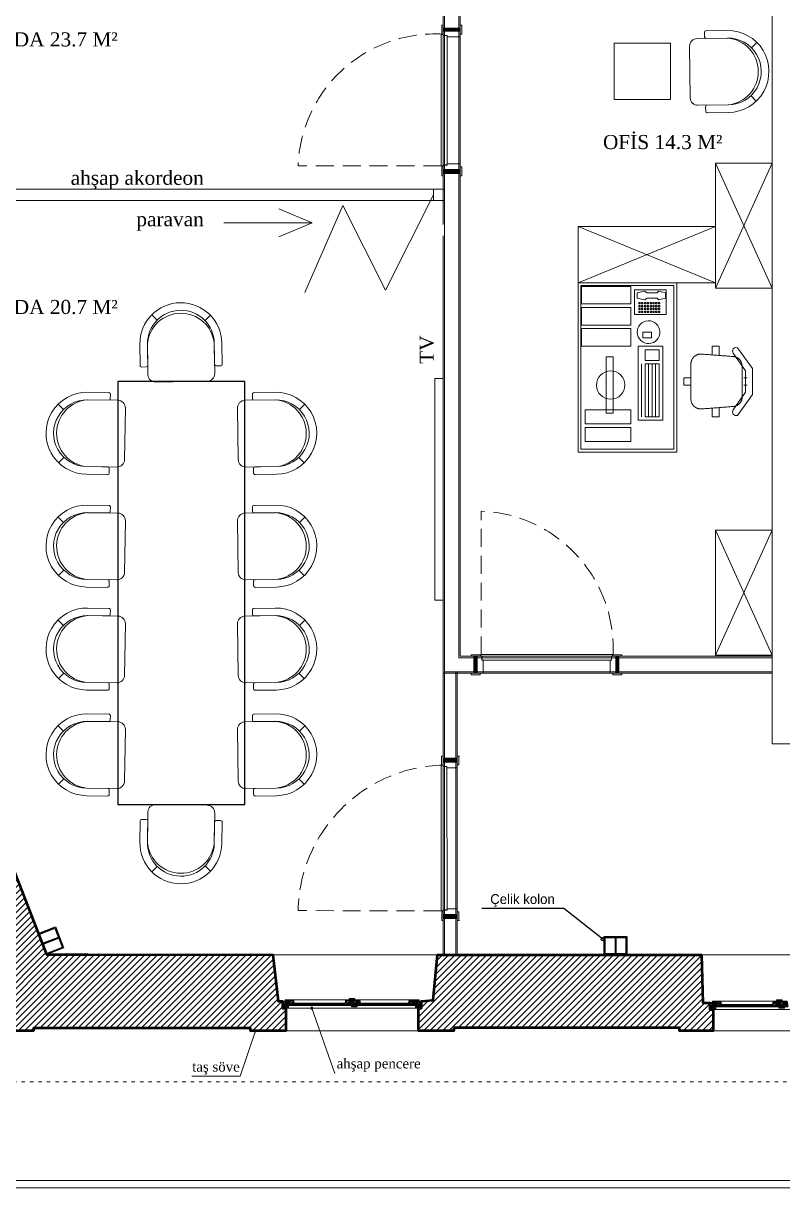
# Model space of a CAD drawing. Header units: millimetres. Extents: x 4980 to 19099, y 3891 to 5773.
# Drawn here: x 15881 to 16420, y 4131 to 4957 of the extents above; entities that cross this region are included whole.
import ezdxf

# ---------------------------------------------------------------- set-up
doc = ezdxf.new("R2010")
doc.units = ezdxf.units.MM
doc.linetypes.add('ACAD_ISO03W100', pattern=[30, 12, -18])
doc.linetypes.add('DASHED', pattern=[19.05, 12.7, -6.35])
for name, color, linetype, lineweight in [('a 2', 132, 'Continuous', 20), ('a ahşap tarama', 46, 'Continuous', 0), ('a duvar', 84, 'Continuous', 50), ('a pencere 0', 252, 'Continuous', 0), ('a pencere cam', 121, 'Continuous', 0), ('a pencere doğrama', 41, 'Continuous', 20), ('b_mob kesit', 14, 'Continuous', 30), ('G 000', 251, 'Continuous', 0), ('no3_ahşap gorunus on kalın', 34, 'Continuous', 20), ('no3_doğrama gorunus', 243, 'Continuous', 0), ('no3_duvar mevcut', 4, 'Continuous', 50), ('no3_duvar tarama', 253, 'Continuous', 9), ('no3_duvar ytong', 101, 'Continuous', 20), ('no3_paslanmaz gorunus on', 163, 'Continuous', 18), ('no3_sandalye masa', 242, 'Continuous', 15), ('no3_sıva', 147, 'Continuous', 0), ('no3_tavan ahşap gorunus', 44, 'Continuous', 20), ('no3_tefriş izdüşüm', 87, 'Continuous', 15), ('no3_yazı tefriş', 152, 'Continuous', 15), ('no3_ölçü tefriş', 252, 'Continuous', 0), ('PLAN YAZI', 4, 'Continuous', 9), ('T_alcipan', 32, 'Continuous', 15), ('t_tarama', 251, 'Continuous', 15), ('t_tefris ince', 34, 'Continuous', 15)]:
    doc.layers.add(name, color=color, linetype=linetype, lineweight=lineweight)
doc.layers.add('a yazı', color=30, linetype='Continuous')
doc.layers.add('TEFRIS', color=11, linetype='Continuous')
doc.layers.add('no3_yazi tefris_Stift_Nr__152', color=7, linetype='Continuous', lineweight=20, true_color=0x0051a4)
doc.styles.add('ERSTELLTER_STIL_4', font='georgia.ttf')
doc.styles.get("Standard").update_dxf_attribs({"font": 'stylu.ttf', "height": 10})
pattern_1 = [(0, (3022.9397, 11957.459), (5, 5), [0.25, -4.75]), (90, (3024.9397, 11959.209), (-5, 5), [0.5, -4.5]), (45, (3023.9397, 11958.709), (6e-16, 5), [0.3535, -1.0605, 0.3535, -0.707, 2.475, -2.1215678]), (45, (3022.6897, 11957.209), (6e-16, 5), [0.35355, -0.7071, 0.35355, -5.6568678]), (45, (3024.4397, 11957.709), (6e-16, 5), [0.35355, -6.7175178]), (45, (3024.9397, 11957.459), (6e-16, 5), [0.35355, -6.7175178]), (45, (3024.1897, 11957.959), (6e-16, 5), [0.35355, -6.7175178]), (45, (3023.9397, 11958.209), (6e-16, 5), [0.7071, -6.3639678]), (45, (3025.1897, 11961.959), (6e-16, 5), [0.7071, -6.3639678]), (45, (3023.4397, 11958.459), (6e-16, 5), [1.4142, -5.6568678]), (45, (3023.1897, 11958.709), (6e-16, 5), [1.4142, -5.6568678]), (45, (3026.4397, 11960.209), (6e-16, 5), [1.4142, -5.6568678]), (45, (3022.9397, 11959.209), (6e-16, 5), [1.06066, -6.0104078]), (45, (3021.9397, 11959.959), (6e-16, 5), [1.06066, -6.0104078]), (45, (3022.4397, 11959.459), (6e-16, 5), [1.06066, -6.0104078]), (45, (3025.6897, 11960.959), (6e-16, 5), [1.767767, -5.3033008]), (45, (3025.1897, 11961.209), (6e-16, 5), [1.767767, -5.3033008]), (45, (3025.6897, 11959.959), (6e-16, 5), [2.4748737, -4.596194]), (26.565051, (3023.4397, 11957.959), (5, 2e-09), [0.559017, -10.6213229]), (26.565051, (3024.4397, 11959.459), (5, 2e-09), [0.559017, -10.6213229]), (26.565051, (3024.1897, 11958.959), (5, 2e-09), [0.559017, -10.6213229]), (26.565051, (3023.1897, 11957.459), (5, 2e-09), [1.118034, -10.0623059]), (26.565051, (3024.1897, 11959.709), (5, 2e-09), [1.677051, -9.5032889]), (26.565051, (3023.6897, 11959.959), (5, 2e-09), [2.236068, -8.9442719]), (26.565051, (3023.1897, 11960.209), (5, 2e-09), [2.236068, -8.9442719]), (26.565051, (3022.4397, 11961.709), (5, 2e-09), [2.236068, -8.9442719]), (26.565051, (3022.4397, 11961.209), (5, 2e-09), [2.795085, -8.3852549]), (26.565051, (3022.6897, 11960.709), (5, 2e-09), [2.795085, -8.3852549]), (63.434949, (3024.4397, 11958.709), (3e-10, 5), [0.559017, -10.6213229]), (63.434949, (3023.6897, 11958.209), (3e-10, 5), [0.559017, -10.6213229]), (63.434949, (3022.9397, 11957.459), (3e-10, 5), [1.118034, -10.0623059]), (63.434949, (3024.4397, 11958.209), (3e-10, 5), [1.118034, -10.0623059]), (63.434949, (3022.4397, 11957.209), (3e-10, 5), [1.677051, -9.5032889]), (63.434949, (3021.9397, 11957.209), (3e-10, 5), [2.236068, -8.9442719]), (63.434949, (3026.4397, 11957.459), (3e-10, 5), [2.236068, -8.9442719]), (63.434949, (3024.6897, 11957.959), (3e-10, 5), [2.236068, -8.9442719]), (63.434949, (3025.6897, 11957.459), (3e-10, 5), [2.795085, -8.3852549]), (63.434949, (3025.1897, 11957.709), (3e-10, 5), [2.795085, -8.3852549])]
pattern_2 = [(0, (-710.0604, 12112.955), (5, 5), [0.25, -4.75]), (90, (-708.0604, 12114.705), (-5, 5), [0.5, -4.5]), (45, (-709.0604, 12114.205), (6e-16, 5), [0.3535, -1.0605, 0.3535, -0.707, 2.475, -2.1215678]), (45, (-710.3104, 12112.705), (6e-16, 5), [0.35355, -0.7071, 0.35355, -5.6568678]), (45, (-708.5604, 12113.205), (6e-16, 5), [0.35355, -6.7175178]), (45, (-708.0604, 12112.955), (6e-16, 5), [0.35355, -6.7175178]), (45, (-708.8104, 12113.455), (6e-16, 5), [0.35355, -6.7175178]), (45, (-709.0604, 12113.705), (6e-16, 5), [0.7071, -6.3639678]), (45, (-707.8104, 12117.455), (6e-16, 5), [0.7071, -6.3639678]), (45, (-709.5604, 12113.955), (6e-16, 5), [1.4142, -5.6568678]), (45, (-709.8104, 12114.205), (6e-16, 5), [1.4142, -5.6568678]), (45, (-706.5604, 12115.705), (6e-16, 5), [1.4142, -5.6568678]), (45, (-710.0604, 12114.705), (6e-16, 5), [1.06066, -6.0104078]), (45, (-711.0604, 12115.455), (6e-16, 5), [1.06066, -6.0104078]), (45, (-710.5604, 12114.955), (6e-16, 5), [1.06066, -6.0104078]), (45, (-707.3104, 12116.455), (6e-16, 5), [1.767767, -5.3033008]), (45, (-707.8104, 12116.705), (6e-16, 5), [1.767767, -5.3033008]), (45, (-707.3104, 12115.455), (6e-16, 5), [2.4748737, -4.5961941]), (26.565051, (-709.5604, 12113.455), (5, 2e-09), [0.559017, -10.6213229]), (26.565051, (-708.5604, 12114.955), (5, 2e-09), [0.559017, -10.6213229]), (26.565051, (-708.8104, 12114.455), (5, 2e-09), [0.559017, -10.6213229]), (26.565051, (-709.8104, 12112.955), (5, 2e-09), [1.118034, -10.0623059]), (26.565051, (-708.8104, 12115.205), (5, 2e-09), [1.677051, -9.5032889]), (26.565051, (-709.3104, 12115.455), (5, 2e-09), [2.236068, -8.9442719]), (26.565051, (-709.8104, 12115.705), (5, 2e-09), [2.236068, -8.9442719]), (26.565051, (-710.5604, 12117.205), (5, 2e-09), [2.236068, -8.9442719]), (26.565051, (-710.5604, 12116.705), (5, 2e-09), [2.795085, -8.3852549]), (26.565051, (-710.3104, 12116.205), (5, 2e-09), [2.795085, -8.3852549]), (63.434949, (-708.5604, 12114.205), (3e-10, 5), [0.559017, -10.6213229]), (63.434949, (-709.3104, 12113.705), (3e-10, 5), [0.559017, -10.6213229]), (63.434949, (-710.0604, 12112.955), (3e-10, 5), [1.118034, -10.0623059]), (63.434949, (-708.5604, 12113.705), (3e-10, 5), [1.118034, -10.0623059]), (63.434949, (-710.5604, 12112.705), (3e-10, 5), [1.677051, -9.5032889]), (63.434949, (-711.0604, 12112.705), (3e-10, 5), [2.236068, -8.9442719]), (63.434949, (-706.5604, 12112.955), (3e-10, 5), [2.236068, -8.9442719]), (63.434949, (-708.3104, 12113.455), (3e-10, 5), [2.236068, -8.9442719]), (63.434949, (-707.3104, 12112.955), (3e-10, 5), [2.795085, -8.3852549]), (63.434949, (-707.8104, 12113.205), (3e-10, 5), [2.795085, -8.3852549])]
pattern_3 = [(0, (2719.9664, 11958.432), (5, 5), [0.25, -4.75]), (90, (2721.9664, 11960.182), (-5, 5), [0.5, -4.5]), (45, (2720.9664, 11959.6822), (6e-16, 5), [0.3535, -1.0605, 0.3535, -0.707, 2.475, -2.1215678]), (45, (2719.7164, 11958.1822), (6e-16, 5), [0.35355, -0.7071, 0.35355, -5.6568678]), (45, (2721.4664, 11958.6822), (6e-16, 5), [0.35355, -6.7175178]), (45, (2721.9664, 11958.4322), (6e-16, 5), [0.35355, -6.7175178]), (45, (2721.2164, 11958.9322), (6e-16, 5), [0.35355, -6.7175178]), (45, (2720.9664, 11959.1822), (6e-16, 5), [0.7071, -6.3639678]), (45, (2722.2164, 11962.9322), (6e-16, 5), [0.7071, -6.3639678]), (45, (2720.4664, 11959.4322), (6e-16, 5), [1.4142, -5.6568678]), (45, (2720.2164, 11959.6822), (6e-16, 5), [1.4142, -5.6568678]), (45, (2723.4664, 11961.1822), (6e-16, 5), [1.4142, -5.6568678]), (45, (2719.9664, 11960.1822), (6e-16, 5), [1.06066, -6.0104078]), (45, (2718.9664, 11960.9322), (6e-16, 5), [1.06066, -6.0104078]), (45, (2719.4664, 11960.4322), (6e-16, 5), [1.06066, -6.0104078]), (45, (2722.7164, 11961.9322), (6e-16, 5), [1.767767, -5.3033008]), (45, (2722.2164, 11962.1822), (6e-16, 5), [1.767767, -5.3033008]), (45, (2722.7164, 11960.9322), (6e-16, 5), [2.4748737, -4.596194]), (26.565051, (2720.4664, 11958.9322), (5, 2e-09), [0.559017, -10.6213229]), (26.565051, (2721.4664, 11960.4322), (5, 2e-09), [0.559017, -10.6213229]), (26.565051, (2721.2164, 11959.9322), (5, 2e-09), [0.559017, -10.6213229]), (26.565051, (2720.2164, 11958.4322), (5, 2e-09), [1.118034, -10.0623059]), (26.565051, (2721.2164, 11960.6822), (5, 2e-09), [1.677051, -9.5032889]), (26.565051, (2720.7164, 11960.9322), (5, 2e-09), [2.236068, -8.9442719]), (26.565051, (2720.2164, 11961.1822), (5, 2e-09), [2.236068, -8.9442719]), (26.565051, (2719.4664, 11962.6822), (5, 2e-09), [2.236068, -8.9442719]), (26.565051, (2719.4664, 11962.1822), (5, 2e-09), [2.795085, -8.3852549]), (26.565051, (2719.7164, 11961.6822), (5, 2e-09), [2.795085, -8.3852549]), (63.434949, (2721.4664, 11959.6822), (3e-10, 5), [0.559017, -10.6213229]), (63.434949, (2720.7164, 11959.1822), (3e-10, 5), [0.559017, -10.6213229]), (63.434949, (2719.9664, 11958.4322), (3e-10, 5), [1.118034, -10.0623059]), (63.434949, (2721.4664, 11959.1822), (3e-10, 5), [1.118034, -10.0623059]), (63.434949, (2719.4664, 11958.1822), (3e-10, 5), [1.677051, -9.5032889]), (63.434949, (2718.9664, 11958.1822), (3e-10, 5), [2.236068, -8.9442719]), (63.434949, (2723.4664, 11958.4322), (3e-10, 5), [2.236068, -8.9442719]), (63.434949, (2721.7164, 11958.9322), (3e-10, 5), [2.236068, -8.9442719]), (63.434949, (2722.7164, 11958.4322), (3e-10, 5), [2.795085, -8.3852549]), (63.434949, (2722.2164, 11958.6822), (3e-10, 5), [2.795085, -8.3852549])]

# ---------------------------------------------------------------- blocks, each defined once
blk = doc.blocks.new('4535353')
at = {"color": 5}
for p, q in [((9628.58, 2179.4), (9628.58, 2167.8)), ((9629.28, 2179.4), (9629.28, 2167.8))]:
    blk.add_line(p, q, dxfattribs=at)
blk.add_lwpolyline([(9620.93, 2180.1), (9636.93, 2180.1), (9636.93, 2167.1), (9620.93, 2167.1), (9620.93, 2180.1)], close=True, dxfattribs=at)
for points in [[(9628.58, 2167.8), (9621.63, 2167.8), (9621.63, 2179.4), (9628.58, 2179.4)], [(9629.28, 2179.4), (9636.23, 2179.4), (9636.23, 2167.8), (9629.28, 2167.8)]]:
    blk.add_lwpolyline(points, dxfattribs=at)
blk = doc.blocks.new('madalyon kolçaklı')
at = {"layer": 'no3_sandalye masa'}
for p, q in [((4863.15, 1691.91, 0), (4859.29, 1695.66, 0)), ((4897.04, 1692.8, 0), (4900.79, 1696.66, 0)), ((4851.45, 1660.73, 0), (4851.45, 1675.81, 0)), ((4856.83, 1660.73, 0), (4856.83, 1675.81, 0)), ((4856.83, 1675.78, 0), (4856.83, 1654.24, 0)), ((4904.2, 1676.02, 0), (4904.2, 1654.49, 0)), ((4904.22, 1660.73, 0), (4904.22, 1675.8, 0)), ((4909.6, 1660.73, 0), (4909.6, 1675.8, 0)), ((4855.78, 1659.65, 0), (4852.54, 1659.65, 0)), ((4905.27, 1659.65, 0), (4908.5, 1659.65, 0)), ((4862.22, 1648.88, 0), (4898.81, 1648.88, 0))]:
    blk.add_line(p, q, dxfattribs=at)
for centre, radius, start, end in [((4880.52, 1675.81, 0), 29.08, 359.99827, 179.99827), ((4880.52, 1675.81, 0), 23.69, 359.99827, 179.99827), ((4880.53, 1673.6, 0), 23.79, 5.39536, 174.75062), ((4852.54, 1660.73, 0), 1.08, 177.79404, 269.99827), ((4855.78, 1660.73, 0), 1.08, 269.99827, 357.50636), ((4905.27, 1660.73, 0), 1.08, 182.49018, 269.99827), ((4908.5, 1660.73, 0), 1.08, 269.99827, 2.2025), ((4862.22, 1654.27, 0), 5.38, 179.99827, 269.99827), ((4898.81, 1654.27, 0), 5.38, 269.99827, 359.99827)]:
    blk.add_arc(centre, radius, start, end, dxfattribs=at)
blk = doc.blocks.new('BAN VITINH-flatten-4')
for p, q in [((-65.44, -9.97), (-63.98, 27.5)), ((-61.49, 27.4), (-62.94, -10.07)), ((-58.99, 27.3), (-60.44, -10.17)), ((-53.99, 27.11), (-55.44, -10.36)), ((-29.3, 18.65), (-30.46, -11.33))]:
    blk.add_line(p, q)
for points in [[(-121.98, 28.75), (-133.12, 14.29), (-133.83, -3.95), (-123.84, -19.22)], [(-119.14, 24.63), (-118.51, 26.18), (-118.96, 27.79), (-120.31, 28.78), (-121.98, 28.75)], [(-119.14, 24.63), (-128.42, 12.59), (-129.01, -2.61), (-120.68, -15.34)], [(-123.84, -19.22), (-122.17, -19.39), (-120.76, -18.5), (-120.18, -16.93), (-120.68, -15.34)]]:
    blk.add_lwpolyline(points)
for points in [[(-8.06, 50.35, 0), (-78, 53.06, 0), (-82.65, -66.85, 0), (-12.7, -69.56, 0), (-8.06, 50.35, 0)], [(-10.13, 48.43, 0), (-76.08, 50.98, 0), (-80.57, -64.93, 0), (-14.62, -67.48, 0), (-10.13, 48.43, 0)], [(-13.34, 43.05, 0), (-45.82, 44.31, 0), (-46.21, 34.32, 0), (-13.73, 33.06, 0), (-13.34, 43.05, 0)], [(-51.4, 29.51, 0), (-68.88, 30.19, 0), (-70.92, -22.27, 0), (-53.43, -22.95, 0), (-51.4, 29.51, 0)], [(-56.49, 27.21, 0), (-66.48, 27.6, 0), (-67.93, -9.88, 0), (-57.94, -10.26, 0), (-56.49, 27.21, 0)], [(-13.83, 30.56, 0), (-46.3, 31.82, 0), (-46.69, 21.82, 0), (-14.21, 20.57, 0), (-13.83, 30.56, 0)], [(-58.04, -12.76, 0), (-68.03, -12.37, 0), (-68.32, -19.87, 0), (-58.33, -20.26, 0), (-58.04, -12.76, 0)], [(-13.46, -24.5, 0), (-48.43, -23.14, 0), (-48.92, -35.63, 0), (-13.94, -36.99, 0), (-13.46, -24.5, 0)], [(-57.16, -28.81, 0), (-63.15, -28.58, 0), (-63.31, -32.57, 0), (-57.31, -32.81, 0), (-57.16, -28.81, 0)], [(-14.04, -39.49, 0), (-49.01, -38.13, 0), (-49.5, -50.62, 0), (-14.52, -51.98, 0), (-14.04, -39.49, 0)], [(-51.8, -45.53, 0), (-74.29, -44.66, 0), (-74.96, -62.14, 0), (-52.48, -63.02, 0), (-51.8, -45.53, 0)], [(-69.92, -48.33, 0), (-68.92, -48.37, 0), (-68.96, -49.37, 0), (-69.96, -49.33, 0), (-69.92, -48.33, 0)], [(-69.85, -46.33, 0), (-68.85, -46.37, 0), (-68.89, -47.37, 0), (-69.89, -47.33, 0), (-69.85, -46.33, 0)], [(-67.93, -48.41, 0), (-66.93, -48.44, 0), (-66.96, -49.44, 0), (-67.96, -49.41, 0), (-67.93, -48.41, 0)], [(-67.85, -46.41, 0), (-66.85, -46.45, 0), (-66.89, -47.45, 0), (-67.89, -47.41, 0), (-67.85, -46.41, 0)], [(-65.93, -48.48, 0), (-64.93, -48.52, 0), (-64.97, -49.52, 0), (-65.97, -49.48, 0), (-65.93, -48.48, 0)], [(-65.85, -46.48, 0), (-64.85, -46.52, 0), (-64.89, -47.52, 0), (-65.89, -47.48, 0), (-65.85, -46.48, 0)], [(-63.93, -48.56, 0), (-62.93, -48.6, 0), (-62.97, -49.6, 0), (-63.97, -49.56, 0), (-63.93, -48.56, 0)], [(-63.85, -46.56, 0), (-62.85, -46.6, 0), (-62.89, -47.6, 0), (-63.89, -47.56, 0), (-63.85, -46.56, 0)], [(-61.93, -48.64, 0), (-60.93, -48.68, 0), (-60.97, -49.68, 0), (-61.97, -49.64, 0), (-61.93, -48.64, 0)], [(-61.85, -46.64, 0), (-60.85, -46.68, 0), (-60.89, -47.68, 0), (-61.89, -47.64, 0), (-61.85, -46.64, 0)], [(-59.93, -48.72, 0), (-58.93, -48.75, 0), (-58.97, -49.75, 0), (-59.97, -49.72, 0), (-59.93, -48.72, 0)], [(-59.85, -46.72, 0), (-58.85, -46.76, 0), (-58.89, -47.76, 0), (-59.89, -47.72, 0), (-59.85, -46.72, 0)], [(-57.93, -48.79, 0), (-56.93, -48.83, 0), (-56.97, -49.83, 0), (-57.97, -49.79, 0), (-57.93, -48.79, 0)], [(-57.86, -46.79, 0), (-56.86, -46.83, 0), (-56.89, -47.83, 0), (-57.89, -47.79, 0), (-57.86, -46.79, 0)], [(-55.93, -48.87, 0), (-54.94, -48.91, 0), (-54.97, -49.91, 0), (-55.97, -49.87, 0), (-55.93, -48.87, 0)], [(-55.86, -46.87, 0), (-54.86, -46.91, 0), (-54.9, -47.91, 0), (-55.9, -47.87, 0), (-55.86, -46.87, 0)], [(-54.4, -60.94, 0), (-54.25, -56.94, 0), (-59.2, -55.75, 0), (-61.24, -56.67, 0), (-68.24, -56.4, 0), (-69.2, -55.36, 0), (-74.23, -56.17, 0), (-74.39, -60.16, 0), (-69.43, -61.36, 0), (-68.39, -60.4, 0), (-61.4, -60.67, 0), (-59.44, -61.74, 0), (-54.4, -60.94, 0)], [(-70.08, -52.33, 0), (-69.08, -52.36, 0), (-69.12, -53.36, 0), (-70.12, -53.32, 0), (-70.08, -52.33, 0)], [(-70, -50.33, 0), (-69, -50.37, 0), (-69.04, -51.36, 0), (-70.04, -51.33, 0), (-70, -50.33, 0)], [(-68.08, -52.4, 0), (-67.08, -52.44, 0), (-67.12, -53.44, 0), (-68.12, -53.4, 0), (-68.08, -52.4, 0)], [(-68, -50.4, 0), (-67, -50.44, 0), (-67.04, -51.44, 0), (-68.04, -51.4, 0), (-68, -50.4, 0)], [(-66.08, -52.48, 0), (-65.08, -52.52, 0), (-65.12, -53.52, 0), (-66.12, -53.48, 0), (-66.08, -52.48, 0)], [(-66, -50.48, 0), (-65.01, -50.52, 0), (-65.04, -51.52, 0), (-66.04, -51.48, 0), (-66, -50.48, 0)], [(-64.08, -52.56, 0), (-63.08, -52.6, 0), (-63.12, -53.6, 0), (-64.12, -53.56, 0), (-64.08, -52.56, 0)], [(-64.01, -50.56, 0), (-63.01, -50.6, 0), (-63.05, -51.6, 0), (-64.04, -51.56, 0), (-64.01, -50.56, 0)], [(-62.08, -52.64, 0), (-61.09, -52.67, 0), (-61.12, -53.67, 0), (-62.12, -53.63, 0), (-62.08, -52.64, 0)], [(-62.01, -50.64, 0), (-61.01, -50.68, 0), (-61.05, -51.67, 0), (-62.05, -51.64, 0), (-62.01, -50.64, 0)], [(-60.09, -52.71, 0), (-59.09, -52.75, 0), (-59.13, -53.75, 0), (-60.13, -53.71, 0), (-60.09, -52.71, 0)], [(-60.01, -50.71, 0), (-59.01, -50.75, 0), (-59.05, -51.75, 0), (-60.05, -51.71, 0), (-60.01, -50.71, 0)], [(-58.09, -52.79, 0), (-57.09, -52.83, 0), (-57.13, -53.83, 0), (-58.13, -53.79, 0), (-58.09, -52.79, 0)], [(-58.01, -50.79, 0), (-57.01, -50.83, 0), (-57.05, -51.83, 0), (-58.05, -51.79, 0), (-58.01, -50.79, 0)], [(-56.09, -52.87, 0), (-55.09, -52.91, 0), (-55.13, -53.91, 0), (-56.13, -53.87, 0), (-56.09, -52.87, 0)], [(-56.01, -50.87, 0), (-55.01, -50.91, 0), (-55.05, -51.91, 0), (-56.05, -51.87, 0), (-56.01, -50.87, 0)], [(-14.62, -54.47, 0), (-49.59, -53.12, 0), (-50.08, -65.61, 0), (-15.1, -66.97, 0), (-14.62, -54.47, 0)]]:
    blk.add_polyline3d(points, close=True)
for points in [[(-104.19, 22.92, 0), (-103.95, 29.05, 0), (-108.95, 29.24, 0), (-109.2, 22.74, 0)], [(-30.46, -11.33, 0), (-30.66, -16.33, 0), (-35.65, -16.13, 0), (-34.1, 23.84, 0), (-29.11, 23.64, 0), (-29.3, 18.65, 0)], [(-127.5, 2.44, 0), (-130, 2.54, 0)], [(-127.31, 7.44, 0), (-129.81, 7.53, 0)], [(-90.03, 0.99, 0), (-85.03, 0.79, 0), (-84.84, 5.79, 0), (-89.84, 5.98, 0)], [(-110.63, -14.22, 0), (-110.89, -20.72, 0), (-105.89, -20.92, 0), (-105.65, -14.79, 0)]]:
    blk.add_polyline3d(points)
for centre, major_axis in [((-32.98, 3.78), (10.04, -0.31)), ((-61.31, -32.65), (8.06, 0))]:
    blk.add_ellipse(centre, major_axis=major_axis, ratio=1)
blk.add_rational_spline([(-125.88, 15.65), (-126.29, 4.89), (-126.71, -5.86), (-126.96, -12.35), (-120.51, -13.09), (-109.36, -14.37), (-98.21, -15.64), (-95.17, -15.99), (-92.85, -14), (-90.53, -12.01), (-90.41, -8.96), (-89.93, 3.49), (-89.45, 15.93), (-89.33, 18.98), (-91.49, 21.14), (-93.65, 23.31), (-96.7, 23.2), (-107.92, 22.79), (-119.14, 22.38), (-125.63, 22.14), (-125.88, 15.65)], [1, 1, 1, 0.733187066019, 1, 1, 1, 0.916522504918, 1, 0.916522504913, 1, 1, 1, 0.916522504923, 1, 0.916522504917, 1, 1, 1, 0.733187066017, 1], degree=2, knots=[0, 0, 0, 1, 1, 2, 2, 3, 3, 3.5, 3.5, 4, 4, 5, 5, 5.5, 5.5, 6, 6, 7, 7, 8, 8, 8])

msp = doc.modelspace()

# ---------------------------------------------------------------- hatches: boundary and pattern name
at = {"layer": 'a ahşap tarama', "lineweight": 5}
h = msp.add_hatch(dxfattribs=at)
h.set_pattern_fill('WOODFACE', color=256, scale=5, style=0, pattern_type=2)
h.set_pattern_definition(pattern_2)
h.paths.add_polyline_path([(16065.06, 4263.05), (16068.31, 4263.05), (16068.31, 4260.06), (16069.31, 4260.06), (16069.31, 4258.05), (16067.31, 4258.05), (16065.06, 4258.05)])
h = msp.add_hatch(dxfattribs=at)
h.set_pattern_fill('WOODFACE', color=256, scale=5, style=0, pattern_type=2)
h.set_pattern_definition(pattern_3)
h.paths.add_polyline_path([(16073.31, 4260.06), (16073.31, 4261.55), (16072.81, 4264.05), (16066.81, 4264.05), (16066.81, 4263.05), (16068.31, 4263.05), (16068.31, 4260.06), (16069.31, 4260.06)])
h = msp.add_hatch(dxfattribs=at)
h.set_pattern_fill('WOODFACE', color=256, scale=5, style=0, pattern_type=2)
h.set_pattern_definition(pattern_3)
h.paths.add_polyline_path([(16109.31, 4260.05), (16109.31, 4261.55), (16109.81, 4264.05), (16112.31, 4264.05), (16112.31, 4265.05), (16116.31, 4265.05), (16116.31, 4264.05), (16114.81, 4264.05), (16114.81, 4260.47), (16114.81, 4260.05), (16109.52, 4260.05)])
h = msp.add_hatch(dxfattribs=at)
h.set_pattern_fill('WOODFACE', color=256, scale=5, style=0, pattern_type=2)
h.set_pattern_definition(pattern_3)
h.paths.add_polyline_path([(16119.81, 4264.05), (16120.31, 4261.55), (16120.31, 4260.05), (16117.81, 4260.05), (16117.81, 4259.05), (16113.81, 4259.05), (16113.81, 4260.05), (16114.81, 4260.05), (16114.81, 4263.64), (16114.81, 4264.05)])
h = msp.add_hatch(dxfattribs=at)
h.set_pattern_fill('WOODFACE', color=256, scale=5, style=0, pattern_type=2)
h.set_pattern_definition(pattern_3)
h.paths.add_polyline_path([(16154.31, 4260.07), (16154.31, 4261.55), (16154.81, 4264.05), (16161.81, 4264.05), (16161.81, 4263.06), (16160.31, 4263.06), (16160.31, 4260.07), (16159.31, 4260.07)])
h = msp.add_hatch(dxfattribs=at)
h.set_pattern_fill('WOODFACE', color=256, scale=5, style=0, pattern_type=2)
h.set_pattern_definition(pattern_2)
h.paths.add_polyline_path([(16163.56, 4263.06), (16160.31, 4263.06), (16160.31, 4260.07), (16159.31, 4260.07), (16159.31, 4258.06), (16161.31, 4258.06), (16163.56, 4258.06)])
h = msp.add_hatch(dxfattribs=at)
h.set_pattern_fill('WOODFACE', color=256, scale=5, style=0, pattern_type=2)
h.set_pattern_definition([(0, (-407.087, 12111.982), (5, 5), [0.25, -4.75]), (90, (-405.087, 12113.732), (-5, 5), [0.5, -4.5]), (45, (-406.087, 12113.232), (6e-16, 5), [0.3535, -1.0605, 0.3535, -0.707, 2.475, -2.1215678]), (45, (-407.337, 12111.732), (6e-16, 5), [0.35355, -0.7071, 0.35355, -5.6568678]), (45, (-405.587, 12112.232), (6e-16, 5), [0.35355, -6.7175178]), (45, (-405.087, 12111.982), (6e-16, 5), [0.35355, -6.7175178]), (45, (-405.837, 12112.482), (6e-16, 5), [0.35355, -6.7175178]), (45, (-406.087, 12112.732), (6e-16, 5), [0.7071, -6.3639678]), (45, (-404.837, 12116.482), (6e-16, 5), [0.7071, -6.3639678]), (45, (-406.587, 12112.982), (6e-16, 5), [1.4142, -5.6568678]), (45, (-406.837, 12113.232), (6e-16, 5), [1.4142, -5.6568678]), (45, (-403.587, 12114.732), (6e-16, 5), [1.4142, -5.6568678]), (45, (-407.087, 12113.732), (6e-16, 5), [1.06066, -6.0104078]), (45, (-408.087, 12114.482), (6e-16, 5), [1.06066, -6.0104078]), (45, (-407.587, 12113.982), (6e-16, 5), [1.06066, -6.0104078]), (45, (-404.337, 12115.482), (6e-16, 5), [1.767767, -5.3033008]), (45, (-404.837, 12115.732), (6e-16, 5), [1.767767, -5.3033008]), (45, (-404.337, 12114.482), (6e-16, 5), [2.4748737, -4.5961941]), (26.565051, (-406.587, 12112.4819), (5, 2e-09), [0.559017, -10.6213229]), (26.565051, (-405.587, 12113.9819), (5, 2e-09), [0.559017, -10.6213229]), (26.565051, (-405.837, 12113.4819), (5, 2e-09), [0.559017, -10.6213229]), (26.565051, (-406.837, 12111.9819), (5, 2e-09), [1.118034, -10.0623059]), (26.565051, (-405.837, 12114.2319), (5, 2e-09), [1.677051, -9.5032889]), (26.565051, (-406.337, 12114.4819), (5, 2e-09), [2.236068, -8.9442719]), (26.565051, (-406.837, 12114.7319), (5, 2e-09), [2.236068, -8.9442719]), (26.565051, (-407.587, 12116.2319), (5, 2e-09), [2.236068, -8.9442719]), (26.565051, (-407.587, 12115.7319), (5, 2e-09), [2.795085, -8.3852549]), (26.565051, (-407.337, 12115.2319), (5, 2e-09), [2.795085, -8.3852549]), (63.434949, (-405.587, 12113.2319), (3e-10, 5), [0.559017, -10.6213229]), (63.434949, (-406.337, 12112.7319), (3e-10, 5), [0.559017, -10.6213229]), (63.434949, (-407.087, 12111.9819), (3e-10, 5), [1.118034, -10.0623059]), (63.434949, (-405.587, 12112.7319), (3e-10, 5), [1.118034, -10.0623059]), (63.434949, (-407.587, 12111.7319), (3e-10, 5), [1.677051, -9.5032889]), (63.434949, (-408.087, 12111.7319), (3e-10, 5), [2.236068, -8.9442719]), (63.434949, (-403.587, 12111.9819), (3e-10, 5), [2.236068, -8.9442719]), (63.434949, (-405.337, 12112.4819), (3e-10, 5), [2.236068, -8.9442719]), (63.434949, (-404.337, 12111.9819), (3e-10, 5), [2.795085, -8.3852549]), (63.434949, (-404.837, 12112.2319), (3e-10, 5), [2.795085, -8.3852549])])
h.paths.add_polyline_path([(16368.04, 4262.08), (16371.29, 4262.08), (16371.29, 4259.09), (16372.29, 4259.09), (16372.29, 4257.08), (16370.29, 4257.08), (16368.04, 4257.08)])
h = msp.add_hatch(dxfattribs=at)
h.set_pattern_fill('WOODFACE', color=256, scale=5, style=0, pattern_type=2)
h.set_pattern_definition(pattern_1)
h.paths.add_polyline_path([(16376.29, 4259.08), (16376.29, 4260.58), (16375.79, 4263.08), (16369.79, 4263.08), (16369.79, 4262.08), (16371.29, 4262.08), (16371.29, 4259.09), (16372.29, 4259.09)])
h = msp.add_hatch(dxfattribs=at)
h.set_pattern_fill('WOODFACE', color=256, scale=5, style=0, pattern_type=2)
h.set_pattern_definition(pattern_1)
h.paths.add_polyline_path([(16412.29, 4259.08), (16412.29, 4260.58), (16412.79, 4263.08), (16415.29, 4263.08), (16415.29, 4264.08), (16419.29, 4264.08), (16419.29, 4263.08), (16417.79, 4263.08), (16417.79, 4259.5), (16417.79, 4259.08), (16412.49, 4259.08)])
h = msp.add_hatch(dxfattribs=at)
h.set_pattern_fill('WOODFACE', color=256, scale=5, style=0, pattern_type=2)
h.set_pattern_definition(pattern_1)
h.paths.add_polyline_path([(16422.79, 4263.08), (16423.29, 4260.58), (16423.29, 4259.08), (16420.79, 4259.08), (16420.79, 4258.08), (16416.79, 4258.08), (16416.79, 4259.08), (16417.79, 4259.08), (16417.79, 4262.66), (16417.79, 4263.08)])
at = {"layer": 'a pencere cam', "lineweight": 5}
for points in [[(16073.31, 4261.05), (16109.31, 4261.05), (16109.31, 4260.55), (16073.31, 4260.55)], [(16120.31, 4261.05), (16154.31, 4261.05), (16154.31, 4260.55), (16120.31, 4260.55)], [(16376.29, 4260.08), (16412.29, 4260.08), (16412.29, 4259.58), (16376.29, 4259.58)]]:
    msp.add_hatch(color=256, dxfattribs=at).paths.add_polyline_path(points)
at = {"layer": 'no3_duvar tarama'}
h = msp.add_hatch(dxfattribs=at)
h.set_pattern_fill('ANSI31', color=256, style=0)
h.set_pattern_definition([(45, (80283.5875, 25655.133), (-2.24506403, 2.24506403), [])])
h.paths.add_polyline_path([(15813.74, 4372.19), (15811.87, 4371.47), (15802.8, 4394.76), (15817.7, 4400.57), (15818.52, 4398.47), (15823.18, 4400.28), (15824.68, 4397.29), (15855.04, 4405.28), (15886.92, 4323.57), (15897.66, 4296.05), (15926.97, 4296.04), (16058.15, 4296.01), (16061.79, 4263.06), (16065.06, 4263.05), (16065.06, 4258.05), (16067.31, 4258.05), (16067.32, 4242.06), (16042.32, 4242.06), (16042.32, 4243.96), (15888.32, 4243.95), (15888.32, 4241.95), (15862.32, 4241.94), (15852.52, 4267.1), (15854.38, 4267.83)])
h = msp.add_hatch(dxfattribs=at)
h.set_pattern_fill('ANSI31', color=256, style=0)
h.set_pattern_definition([(45, (88002.765, 23657.6308), (-2.24506403, 2.24506403), [])])
h.paths.add_polyline_path([(16346.31, 4244.09), (16346.31, 4242.1), (16370.29, 4242.1), (16370.29, 4257.08), (16370.29, 4257.08), (16368.04, 4257.08), (16368.04, 4261.8), (16362.9, 4261.82), (16362.05, 4295.94), (16340.07, 4295.94), (16312.97, 4295.95), (16174.85, 4295.98), (16171.88, 4263.75), (16163.56, 4263.06), (16163.56, 4258.07), (16163.56, 4258.06), (16161.31, 4258.06), (16161.32, 4242.07), (16186.32, 4242.07), (16186.32, 4244.07)])
at = {"layer": 'PLAN YAZI'}
h = msp.add_hatch(color=256, dxfattribs=at)
h.dxf.hatch_style = 1
edge = h.paths.add_edge_path()
edge.add_ellipse((16085.69, 4258.06), major_axis=(-0.021, 0.888), ratio=0.6911, start_angle=0, end_angle=360)
h = msp.add_hatch(color=256, dxfattribs=at)
h.dxf.hatch_style = 1
edge = h.paths.add_edge_path()
edge.add_ellipse((16045.74, 4242.06), major_axis=(-0.021, 0.888), ratio=0.6911, start_angle=0, end_angle=360)

# ---------------------------------------------------------------- linework, layer by layer
at = {"layer": 'a 2'}
for p, q in [((16058.15, 4296.01), (16174.85, 4295.98)), ((16362.05, 4295.94), (16476.59, 4295.91))]:
    msp.add_line(p, q, dxfattribs=at)
at = {"layer": 'a 2', "linetype": 'ACAD_ISO03W100', "ltscale": 0.2}
msp.add_lwpolyline([(16442.52, 5214.64), (15599.16, 5419.87), (15436.88, 5232.74), (15837.92, 4205.95), (18662.33, 4205.29), (18651.95, 4664.63)], dxfattribs=at)
at = {"layer": 'a 2'}
for points in [[(16161.32, 4242.07), (16067.32, 4242.06)], [(16463.29, 4242.1), (16370.29, 4242.1)]]:
    msp.add_lwpolyline(points, dxfattribs=at)
at = {"layer": 'a duvar'}
for points in [[(15855.04, 4405.28), (15886.92, 4323.57), (15897.66, 4296.05), (15926.97, 4296.04), (16058.15, 4296.01), (16061.79, 4263.06), (16065.06, 4263.05), (16065.06, 4258.05), (16067.31, 4258.05), (16067.32, 4242.06), (16042.32, 4242.06), (16042.32, 4243.96), (15888.32, 4243.95), (15888.32, 4241.95), (15862.32, 4241.94)], [(16186.32, 4244.07), (16186.32, 4242.07), (16161.32, 4242.07), (16161.31, 4258.07), (16163.56, 4258.07), (16163.56, 4263.06), (16171.88, 4263.75), (16174.85, 4295.98), (16312.97, 4295.95), (16340.07, 4295.94), (16362.05, 4295.94), (16362.9, 4261.82), (16368.04, 4261.8), (16368.04, 4257.08), (16370.29, 4257.08), (16370.29, 4242.1), (16346.31, 4242.1), (16346.31, 4244.09), (16186.32, 4244.07)]]:
    msp.add_lwpolyline(points, dxfattribs=at)
at = {"layer": 'a pencere 0'}
for points in [[(16072.81, 4264.05), (16109.81, 4264.05)], [(16109.31, 4261.55), (16073.31, 4261.55)], [(16154.81, 4264.05), (16119.81, 4264.05)], [(16120.31, 4261.55), (16154.31, 4261.55)], [(16375.79, 4263.08), (16412.79, 4263.08)], [(16069.31, 4258.05), (16159.31, 4258.06)], [(16073.31, 4260.05), (16109.31, 4260.05)], [(16154.31, 4260.06), (16120.31, 4260.05)], [(16372.29, 4257.08), (16462.29, 4257.09)], [(16412.29, 4260.58), (16376.29, 4260.58)], [(16376.29, 4259.08), (16412.29, 4259.08)]]:
    msp.add_lwpolyline(points, dxfattribs=at)
at = {"layer": 'a pencere cam', "lineweight": 5}
for p, q in [((16068.31, 4263.05), (16068.31, 4260.06)), ((16371.29, 4262.08), (16371.29, 4259.09)), ((16073.31, 4260.55), (16109.31, 4260.55)), ((16154.31, 4260.55), (16120.31, 4260.55)), ((16376.29, 4259.58), (16412.29, 4259.58))]:
    msp.add_line(p, q, dxfattribs=at)
for points in [[(16073.31, 4261.05), (16109.31, 4261.05), (16109.31, 4260.55), (16073.31, 4260.55)], [(16120.31, 4261.05), (16154.31, 4261.05), (16154.31, 4260.55), (16120.31, 4260.55)], [(16376.29, 4260.08), (16412.29, 4260.08), (16412.29, 4259.58), (16376.29, 4259.58)]]:
    msp.add_lwpolyline(points, close=True, dxfattribs=at)
for points in [[(16109.31, 4261.05), (16073.31, 4261.05)], [(16120.31, 4261.05), (16154.31, 4261.05)], [(16412.29, 4260.08), (16376.29, 4260.08)]]:
    msp.add_lwpolyline(points, dxfattribs=at)
at = {"layer": 'a pencere doğrama'}
for points in [[(16065.06, 4263.05), (16068.31, 4263.05), (16068.31, 4260.06), (16069.31, 4260.06), (16069.31, 4258.05), (16067.31, 4258.05), (16065.06, 4258.05), (16065.06, 4263.05)], [(16073.31, 4260.06), (16073.31, 4261.55), (16072.81, 4264.05), (16066.81, 4264.05), (16066.81, 4263.05), (16068.31, 4263.05), (16068.31, 4260.06), (16069.31, 4260.06), (16073.31, 4260.06)], [(16109.31, 4260.05), (16109.31, 4261.55), (16109.81, 4264.05), (16112.31, 4264.05), (16112.31, 4265.05), (16116.31, 4265.05), (16116.31, 4264.05), (16114.81, 4264.05), (16114.81, 4260.47), (16114.81, 4260.05), (16109.52, 4260.05), (16109.31, 4260.05)], [(16119.81, 4264.05), (16120.31, 4261.55), (16120.31, 4260.05), (16117.81, 4260.05), (16117.81, 4259.05), (16113.81, 4259.05), (16113.81, 4260.05), (16114.81, 4260.05), (16114.81, 4263.64), (16114.81, 4264.05), (16119.81, 4264.05), (16119.81, 4264.05)], [(16154.31, 4260.07), (16154.31, 4261.55), (16154.81, 4264.05), (16161.81, 4264.05), (16161.81, 4263.06), (16160.31, 4263.06), (16160.31, 4260.07), (16159.31, 4260.07), (16154.31, 4260.07)], [(16163.56, 4263.06), (16160.31, 4263.06), (16160.31, 4260.07), (16159.31, 4260.07), (16159.31, 4258.06), (16161.31, 4258.06), (16163.56, 4258.06), (16163.56, 4263.06)], [(16368.04, 4262.08), (16371.29, 4262.08), (16371.29, 4259.09), (16372.29, 4259.09), (16372.29, 4257.08), (16370.29, 4257.08), (16368.04, 4257.08), (16368.04, 4262.08)], [(16376.29, 4259.08), (16376.29, 4260.58), (16375.79, 4263.08), (16369.79, 4263.08), (16369.79, 4262.08), (16371.29, 4262.08), (16371.29, 4259.09), (16372.29, 4259.09), (16376.29, 4259.08)], [(16412.29, 4259.08), (16412.29, 4260.58), (16412.79, 4263.08), (16415.29, 4263.08), (16415.29, 4264.08), (16419.29, 4264.08), (16419.29, 4263.08), (16417.79, 4263.08), (16417.79, 4259.5), (16417.79, 4259.08), (16412.49, 4259.08), (16412.29, 4259.08)], [(16422.79, 4263.08), (16423.29, 4260.58), (16423.29, 4259.08), (16420.79, 4259.08), (16420.79, 4258.08), (16416.79, 4258.08), (16416.79, 4259.08), (16417.79, 4259.08), (16417.79, 4262.66), (16417.79, 4263.08), (16422.79, 4263.08), (16422.79, 4263.08)]]:
    msp.add_lwpolyline(points, dxfattribs=at)
at = {"layer": 'a yazı'}
msp.add_lwpolyline([(16291.98, 4307.14), (16264.39, 4328.75), (16206.34, 4328.75)], dxfattribs=at)
msp.add_circle((16291.98, 4307.14), 1.19, dxfattribs=at)
at = {"layer": 'b_mob kesit'}
for p, q in [((16178.88, 4951.91), (16190.91, 4951.91)), ((16190.91, 4952.99), (16178.91, 4952.99)), ((16178.91, 4952.99), (16190.91, 4952.99)), ((16190.91, 4952.99), (16178.91, 4952.99)), ((16178.91, 4851.91), (16190.91, 4851.91)), ((16178.91, 4850.83), (16190.91, 4850.83)), ((16201.09, 4507.67), (16201.09, 4495.67)), ((16202.17, 4507.67), (16202.17, 4495.67)), ((16302.17, 4507.7), (16302.17, 4495.67)), ((16303.25, 4495.67), (16303.25, 4507.67)), ((16303.25, 4507.67), (16303.25, 4495.67)), ((16303.25, 4495.67), (16303.25, 4507.67)), ((16178.86, 4434.62), (16188.89, 4434.62)), ((16178.86, 4433.54), (16188.89, 4433.54)), ((16178.89, 4323.54), (16188.89, 4323.54)), ((16178.89, 4322.46), (16188.89, 4322.46))]:
    msp.add_line(p, q, dxfattribs=at)
at = {"layer": 'G 000'}
for p, q in [((15787.8, 4130.75), (18625.32, 4130.75)), ((15791.22, 4135.75), (18620.81, 4135.75))]:
    msp.add_line(p, q, dxfattribs=at)
at = {"layer": 'no3_ahşap gorunus on kalın'}
for points in [[(16171.91, 4838.98), (15696.08, 4838.98)], [(16171.91, 4830.98), (15696.08, 4830.98)]]:
    msp.add_lwpolyline(points, dxfattribs=at)
msp.add_lwpolyline([(16171.91, 4830.98), (16179.91, 4830.98), (16179.91, 4838.98), (16171.91, 4838.98)], close=True, dxfattribs=at)
at = {"layer": 'no3_doğrama gorunus'}
for points in [[(16190.91, 4850.83), (16190.91, 4854.84)], [(16201.09, 4495.67), (16205.1, 4495.67)]]:
    msp.add_lwpolyline(points, dxfattribs=at)
at = {"layer": 'no3_duvar mevcut'}
for p, q in [((16178.91, 4850.83), (16190.91, 4850.83)), ((16201.09, 4507.67), (16201.09, 4495.67)), ((16188.89, 4434.62), (16178.89, 4434.62)), ((16178.89, 4434.62), (16188.89, 4434.62)), ((16188.89, 4434.62), (16178.89, 4434.62)), ((16178.89, 4322.46), (16188.89, 4322.46))]:
    msp.add_line(p, q, dxfattribs=at)
at = {"layer": 'no3_duvar tarama'}
msp.add_lwpolyline([(16171.91, 4834.98), (16137.98, 4767.31), (16107.62, 4827.49), (16080.75, 4765.7)], dxfattribs=at)
at = {"layer": 'no3_duvar ytong'}
for p, q in [((16412.01, 4445.66), (16412.01, 5128.57)), ((17532.58, 4445.66), (16412.01, 4445.66))]:
    msp.add_line(p, q, dxfattribs=at)
for points in [[(16179.91, 5046.98), (16179.91, 5036.98), (16179.91, 5036.98), (16179.91, 4496.67), (16412.01, 4496.66)], [(16412.01, 4506.66), (16189.91, 4506.67), (16189.91, 5046.98)], [(16179.91, 4496.67), (16179.86, 4295.98), (16187.86, 4295.98), (16187.87, 4496.67)]]:
    msp.add_lwpolyline(points, dxfattribs=at)
at = {"layer": 'no3_paslanmaz gorunus on'}
msp.add_lwpolyline([(16300.12, 4942.63), (16300.12, 4902.63), (16340.12, 4902.63), (16340.12, 4942.63), (16300.12, 4942.63)], dxfattribs=at)
at = {"layer": 'no3_sıva'}
for points in [[(16190.91, 5047.98), (16190.91, 4507.67), (16412.01, 4507.66)], [(16178.91, 5035.98), (16178.91, 4813.98)], [(16178.91, 4937.65), (16178.91, 4949.65)], [(16178.91, 4805.98), (16178.91, 4495.67), (16412.01, 4495.66)], [(16287.91, 4507.67), (16299.91, 4507.67)], [(16178.91, 4496.67), (16178.86, 4295.98)], [(16188.86, 4295.98), (16188.87, 4496.67)], [(16188.89, 4436.92), (16190.39, 4436.92)], [(16188.89, 4320.17), (16190.39, 4320.17)]]:
    msp.add_lwpolyline(points, dxfattribs=at)
at = {"layer": 'no3_tavan ahşap gorunus'}
for points in [[(16412.01, 4857.32), (16372.01, 4857.32), (16372.01, 4768.8), (16412.01, 4768.8), (16412.01, 4857.32), (16372.01, 4768.8), (16372.01, 4857.32), (16412.01, 4768.8)], [(16274.51, 4772.55), (16274.51, 4812.55), (16372.01, 4812.55), (16372.01, 4772.55), (16274.51, 4772.55), (16372.01, 4812.55), (16274.51, 4812.55), (16372.01, 4772.55)], [(16412.01, 4597.01), (16372.01, 4597.01), (16372.01, 4508.49), (16412.01, 4508.49), (16412.01, 4597.01), (16372.01, 4508.49), (16372.01, 4597.01), (16412.01, 4508.49)]]:
    msp.add_lwpolyline(points, dxfattribs=at)
at = {"layer": 'no3_tefriş izdüşüm'}
msp.add_lwpolyline([(16178.91, 4547.58), (16178.91, 4704.68), (16172.93, 4704.68), (16172.93, 4547.58)], close=True, dxfattribs=at)
at = {"layer": 'no3_yazı tefriş'}
for points in [[(16023.4, 4815.16), (16086.01, 4815.16), (16062.36, 4825.06)], [(16023.4, 4815.16), (16086.01, 4815.16), (16062.36, 4805.26)]]:
    msp.add_lwpolyline(points, dxfattribs=at)
at = {"layer": 'PLAN YAZI'}
for p, q in [((16085.69, 4258.06), (16102.09, 4211.71)), ((16045.74, 4242.06), (16035, 4209.88)), ((16000.59, 4209.88), (16035, 4209.88))]:
    msp.add_line(p, q, dxfattribs=at)
for centre in [(16085.69, 4258.06), (16045.74, 4242.06)]:
    msp.add_ellipse(centre, major_axis=(0, 0.888), ratio=0.6911, start_param=4.712389, end_param=10.995574, dxfattribs=at)
at = {"layer": 'T_alcipan'}
for p, q in [((16178.88, 4951.91), (16190.91, 4951.91)), ((16302.17, 4507.7), (16302.17, 4495.67)), ((16178.86, 4433.54), (16188.89, 4433.54))]:
    msp.add_line(p, q, dxfattribs=at)
at = {"layer": 't_tarama', "linetype": 'DASHED'}
for p, q in [((16177.53, 4855.6), (16075.99, 4855.62)), ((16205.86, 4509.05), (16205.88, 4610.59)), ((16177.51, 4327.23), (16075.97, 4327.25))]:
    msp.add_line(p, q, dxfattribs=at)
for centre, radius, start, end in [((16173.08, 4851.94), 97.16, 86.56459, 177.82733), ((16202.2, 4513.49), 97.16, 356.56459, 87.82733), ((16181.52, 4325.02), 105.57, 91.43009, 178.78635)]:
    msp.add_arc(centre, radius, start, end, dxfattribs=at)
at = {"layer": 't_tefris ince'}
for p, q in [((16178.88, 4947.68), (16178.88, 4947.86)), ((16297.94, 4507.7), (16298.12, 4507.7)), ((16178.86, 4429.31), (16178.86, 4429.49))]:
    msp.add_line(p, q, dxfattribs=at)
for points in [[(16178.88, 4948.98), (16177.8, 4948.98), (16177.8, 4955.28), (16178.88, 4955.28)], [(16190.91, 4948.99), (16191.99, 4948.99), (16191.99, 4955.29), (16190.91, 4955.29)], [(16178.9, 4854.83), (16177.82, 4854.83), (16177.83, 4848.53), (16178.91, 4848.53)], [(16190.9, 4854.84), (16191.98, 4854.84), (16191.99, 4848.54), (16190.91, 4848.54)], [(16205.09, 4507.67), (16205.09, 4508.75), (16198.79, 4508.75), (16198.79, 4507.67)], [(16299.24, 4507.7), (16299.24, 4508.78), (16305.54, 4508.78), (16305.54, 4507.7)], [(16205.1, 4495.67), (16205.1, 4494.59), (16198.8, 4494.59), (16198.8, 4495.67)], [(16299.25, 4495.67), (16299.25, 4494.59), (16305.55, 4494.59), (16305.55, 4495.67)], [(16178.86, 4430.62), (16177.78, 4430.61), (16177.78, 4436.91), (16178.86, 4436.92)], [(16188.89, 4430.62), (16189.97, 4430.62), (16189.97, 4436.92), (16188.89, 4436.92)], [(16178.89, 4326.47), (16177.81, 4326.46), (16177.81, 4320.16), (16178.89, 4320.17)], [(16188.89, 4326.47), (16189.97, 4326.47), (16189.97, 4320.17), (16188.89, 4320.17)]]:
    msp.add_lwpolyline(points, close=True, dxfattribs=at)
for points in [[(16181.6, 4857.04), (16181.6, 4856.32), (16178.9, 4856.32), (16178.9, 4855.42), (16177.55, 4855.42), (16177.53, 4948.76), (16177.53, 4948.76)], [(16177.53, 4948.76), (16178.88, 4948.76), (16178.88, 4947.86), (16181.58, 4947.86), (16181.6, 4856.32)], [(16190.91, 4951.01), (16190.91, 4946.96), (16181.58, 4946.96), (16181.58, 4947.86), (16178.88, 4947.86), (16178.88, 4951.01), (16190.91, 4951.01)], [(16190.91, 4852.81), (16190.9, 4856.86), (16181.6, 4856.86), (16181.6, 4855.96), (16178.9, 4855.96), (16178.91, 4852.81), (16190.91, 4852.81)], [(16203.07, 4495.67), (16207.12, 4495.67), (16207.12, 4504.97), (16206.22, 4504.97), (16206.22, 4507.67), (16203.07, 4507.67), (16203.07, 4495.67)], [(16207.3, 4504.97), (16206.58, 4504.97), (16206.58, 4507.67), (16205.68, 4507.67), (16205.68, 4509.02), (16299.02, 4509.05), (16299.02, 4509.05)], [(16299.02, 4509.05), (16299.02, 4507.7), (16298.12, 4507.7), (16298.12, 4505), (16206.58, 4504.97)], [(16301.27, 4495.67), (16297.22, 4495.67), (16297.22, 4505), (16298.12, 4505), (16298.12, 4507.7), (16301.27, 4507.7), (16301.27, 4495.67)], [(16181.59, 4328.67), (16181.59, 4327.95), (16178.89, 4327.95), (16178.89, 4327.05), (16177.54, 4327.05), (16177.51, 4430.39), (16177.51, 4430.39)], [(16177.51, 4430.39), (16178.86, 4430.39), (16178.86, 4429.49), (16181.56, 4429.49), (16181.59, 4327.95)], [(16188.89, 4432.64), (16188.89, 4428.59), (16181.56, 4428.59), (16181.56, 4429.49), (16178.86, 4429.49), (16178.86, 4432.64), (16188.89, 4432.64)], [(16188.89, 4324.44), (16188.89, 4328.49), (16181.59, 4328.49), (16181.59, 4327.59), (16178.89, 4327.59), (16178.89, 4324.44), (16188.89, 4324.44)]]:
    msp.add_lwpolyline(points, dxfattribs=at)
at = {"layer": 'TEFRIS'}
msp.add_lwpolyline([(15948.28, 4702.45), (15948.28, 4402.45), (16038.28, 4402.45), (16038.28, 4702.45)], close=True, dxfattribs=at)

# ---------------------------------------------------------------- block references
for name, p, rotation in [('madalyon kolçaklı', (20896.95, 5981.01, 0), 179.1781164259797), ('4535353', (10375.86, 12486.08), 291.3146973601329), ('4535353', (6671.6, 2131.15), 359.9863374202046)]:
    msp.add_blockref(name, p, dxfattribs=dict(rotation=rotation))
at = {"layer": 'no3_ölçü tefriş', "rotation": 182.2192300660658}
msp.add_blockref('BAN VITINH-flatten-4', (16264.51, 4702.55), dxfattribs=at)
at = {"layer": 'TEFRIS', "xscale": -1}
for p, rotation in [((14775.1, 18.39, 0), 270.8218835740201), ((20896.95, 3123.75, 0), 0.821883574019493), ((14454.58, -238.21, 0), 270.8218835740201), ((14454.58, -318.21, 0), 270.8218835740201), ((14454.58, -391.25, 0), 270.8218835740201), ((14454.58, -466.22, 0), 270.8218835740201)]:
    msp.add_blockref('madalyon kolçaklı', p, dxfattribs=dict(at, rotation=rotation))
at = {"layer": 'TEFRIS', "rotation": 89.17811642597972}
for p in [(17531.99, -238.21, 0), (17531.99, -318.21, 0), (17531.99, -391.25, 0), (17531.99, -466.22, 0)]:
    msp.add_blockref('madalyon kolçaklı', p, dxfattribs=at)

# ---------------------------------------------------------------- texts
at = {"layer": 'a yazı', "insert": (16212.22, 4338.96), "char_height": 13, "width": 111.9385, "attachment_point": 1}
msp.add_mtext('{\\H0.53846x;Çelik kolon}', dxfattribs=at)
at = {"layer": 'no3_yazi tefris_Stift_Nr__152', "linetype": 'Continuous', "char_height": 10, "width": 120.9246, "attachment_point": 3, "line_spacing_factor": 1.759884, "style": 'ERSTELLTER_STIL_4'}
for s, insert in [('\\A1;VIP ODA 23.7 M²', (15948.16, 4950.22)), ('\\A1;OFİS 14.3 M²', (16376.86, 4877.4)), ('\\A1;ahşap akordeon paravan', (16009.13, 4852.06)), ('\\A1;VIP ODA 20.7 M²', (15948.16, 4760.41))]:
    msp.add_mtext(s, dxfattribs=dict(at, insert=insert))
at = {"layer": 'no3_yazi tefris_Stift_Nr__152', "linetype": 'Continuous', "insert": (16162.23, 4735.21), "char_height": 10, "width": 120.9246, "attachment_point": 3, "rotation": 90, "line_spacing_factor": 1.759884, "style": 'ERSTELLTER_STIL_4'}
msp.add_mtext('\\A1;TV \\P', dxfattribs=at)
at = {"layer": 'PLAN YAZI', "char_height": 7, "width": 63.3955, "attachment_point": 1}
for s, insert in [('{\\fTimes New Roman|b0|i0|c162|p18;ahşap pencere}', (16103.33, 4222.36)), ('{\\fTimes New Roman|b0|i0|c162|p18;taş söve }', (16000.89, 4220.1))]:
    msp.add_mtext(s, dxfattribs=dict(at, insert=insert))

doc.saveas('drawing.dxf')
